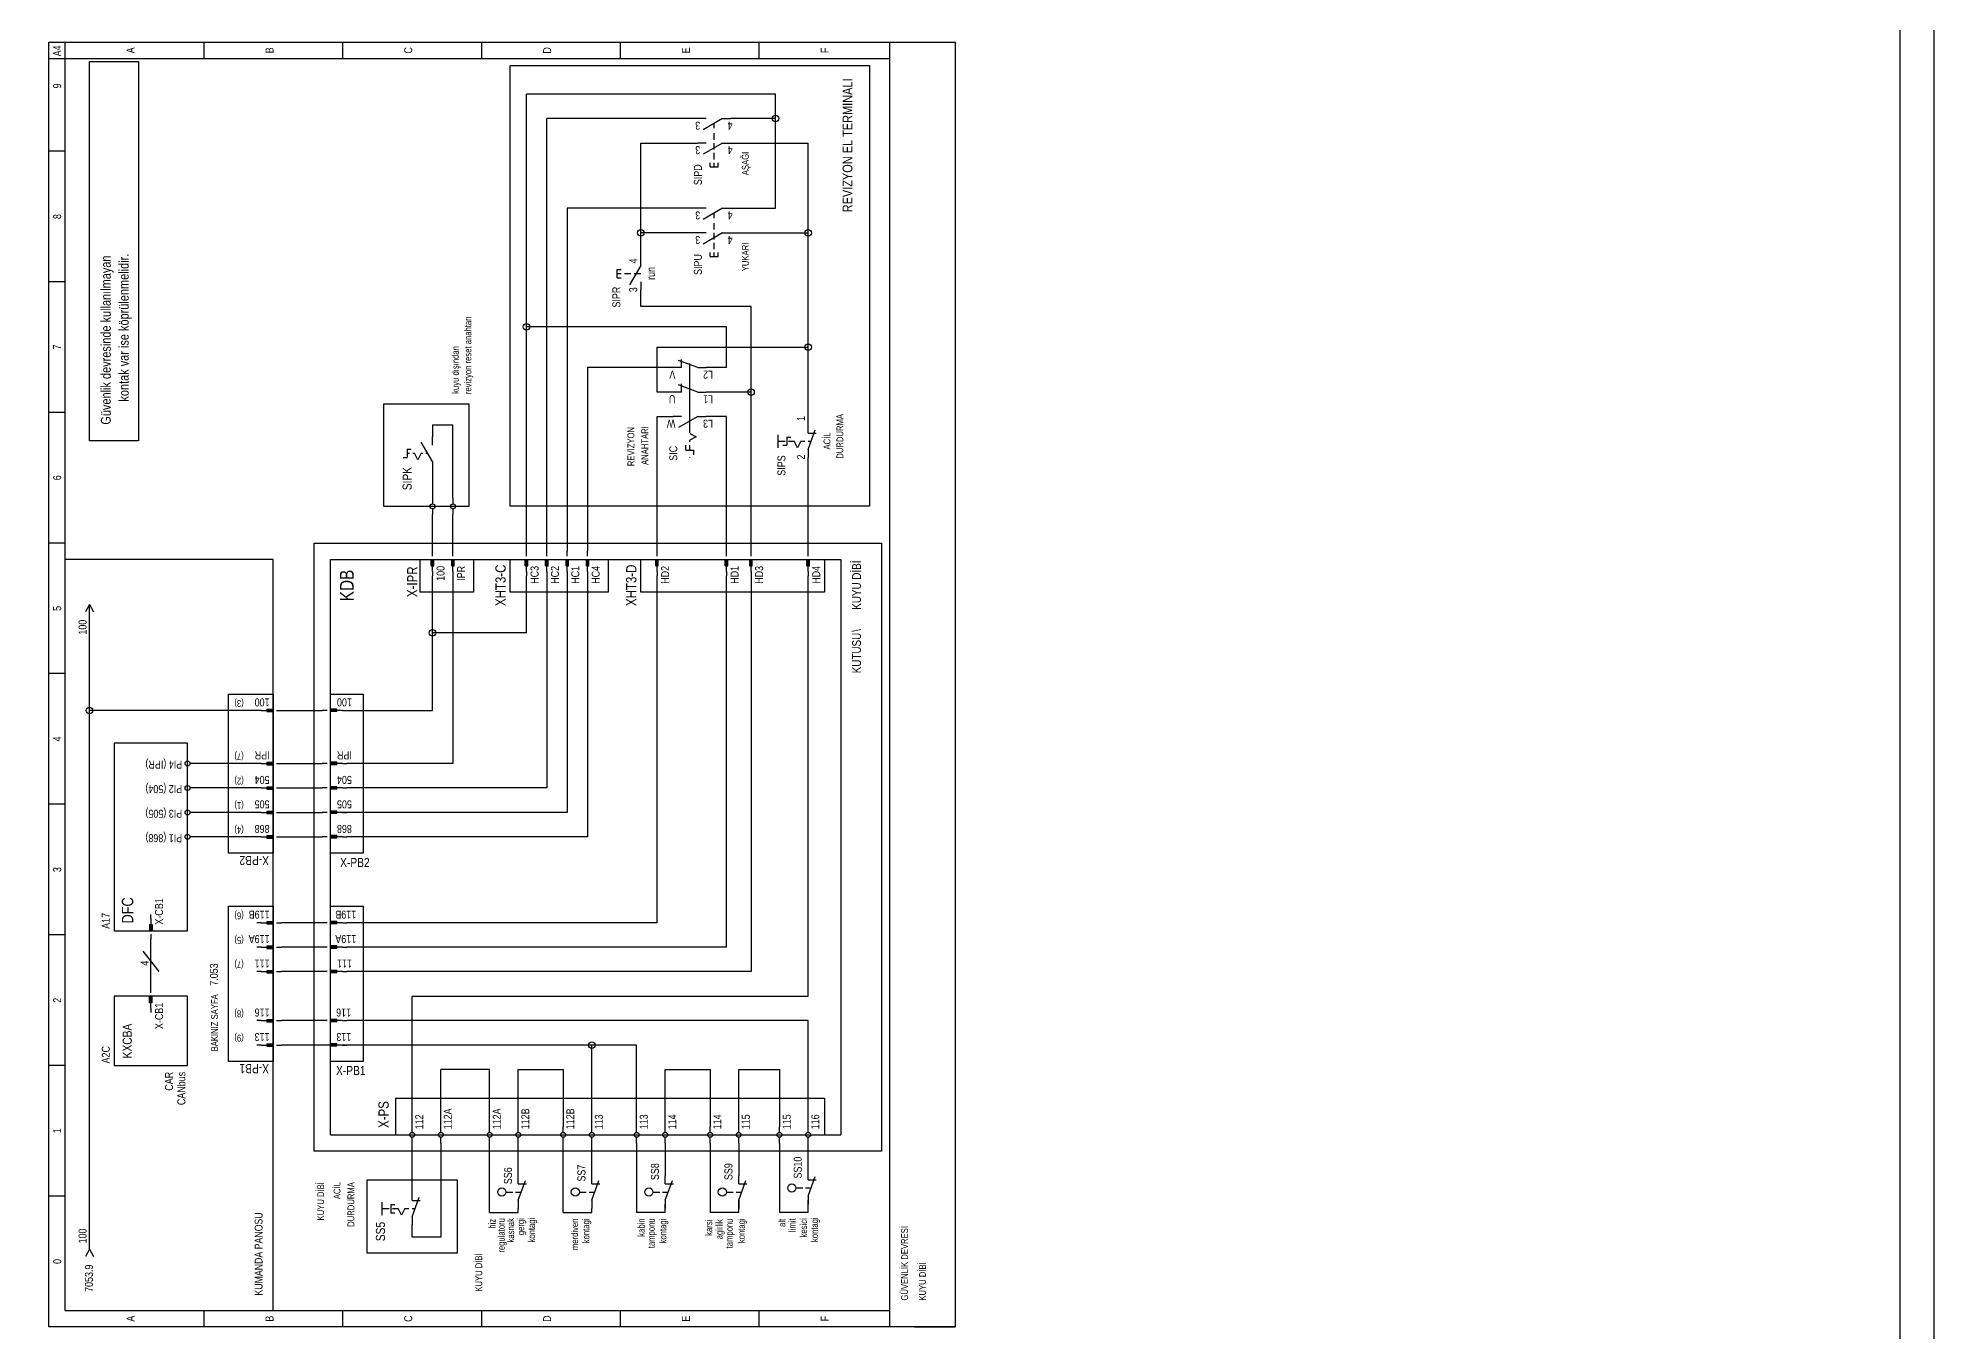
# Model space of a CAD drawing. Header units: centimetres. Extents: x 0 to 12606, y -30 to 2970.
# Drawn here: x 11210 to 12606, y 1019 to 1971 of the extents above; entities that cross this region are included whole.
import ezdxf
from ezdxf.enums import TextEntityAlignment as Align

# ---------------------------------------------------------------- set-up
doc = ezdxf.new("R2010")
doc.units = ezdxf.units.CM
for name, color, linetype in [('SCOTT-CERCEVE', 7, 'CONTINUOUS'), ('SCOTT-ELEKTRIK', 3, 'CONTINUOUS'), ('SCOTT-ELEKTRIK-YAZI', 4, 'CONTINUOUS')]:
    doc.layers.add(name, color=color, linetype=linetype)
doc.styles.get("Standard").update_dxf_attribs({"font": 'arial.ttf', "width": 0.8})

msp = doc.modelspace()

# ---------------------------------------------------------------- linework, layer by layer
at = {"layer": 'SCOTT-CERCEVE'}
for points in [[(0, 0), (12605.9, 0), (12605.9, 2970), (0, 2970)], [(100, 0), (12580.9, 0), (12580.9, 2970), (100, 2970)]]:
    msp.add_lwpolyline(points, close=True, dxfattribs=at)
at = {"layer": 'SCOTT-ELEKTRIK'}
for p, q in [((11218.2, 1022.3), (11218.2, 1968.1)), ((11218.2, 1968.1), (11885.3, 1968.1)), ((11230.2, 1034.3), (11230.2, 1968.1)), ((11332.4, 1968.1), (11332.4, 1956.1)), ((11434.5, 1968.1), (11434.5, 1956.1)), ((11536.7, 1968.1), (11536.7, 1956.1)), ((11638.9, 1956.1), (11638.9, 1968.1)), ((11741.1, 1956.1), (11741.1, 1968.1)), ((11837.2, 1022.3), (11837.2, 1968.1)), ((11885.3, 1968.1), (11885.3, 1022.3)), ((11218.2, 1956.1), (11837.2, 1956.1)), ((11248.2, 1674.5), (11248.2, 1953.9)), ((11248.2, 1953.9), (11284.3, 1953.9)), ((11284.3, 1953.9), (11284.3, 1674.5)), ((11557.7, 1626.4), (11557.7, 1950.9)), ((11557.7, 1950.9), (11822.2, 1950.9)), ((11822.2, 1950.9), (11822.2, 1626.4)), ((11753.1, 1929.9), (11569.8, 1929.9)), ((11569.8, 1758.6), (11569.8, 1929.9)), ((11753.1, 1911.9), (11753.1, 1929.9)), ((11584.8, 1593.3), (11584.8, 1911.9)), ((11696, 1911.9), (11584.8, 1911.9)), ((11702, 1911.9), (11696, 1911.9)), ((11714, 1911.9), (11699.8, 1903.7)), ((11708, 1904.7), (11708, 1908.4)), ((11708, 1896.2), (11708, 1901.1)), ((11714, 1911.9), (11720, 1911.9)), ((11753.1, 1911.9), (11720, 1911.9)), ((11753.1, 1845.8), (11753.1, 1911.9)), ((11230.2, 1887.8), (11218.2, 1887.8)), ((11653.9, 1893.8), (11696, 1893.8)), ((11653.9, 1827.7), (11653.9, 1893.8)), ((11702, 1893.8), (11696, 1893.8)), ((11714, 1893.8), (11699.8, 1885.6)), ((11708, 1889), (11708, 1893.8)), ((11708, 1881.8), (11708, 1886.6)), ((11714, 1893.8), (11720, 1893.8)), ((11720, 1893.8), (11777.1, 1893.8)), ((11777.1, 1827.7), (11777.1, 1893.8)), ((11705, 1876.4), (11705, 1879.4)), ((11705, 1876.4), (11711, 1876.4)), ((11708, 1876.4), (11708, 1879.4)), ((11711, 1876.4), (11711, 1879.4)), ((11696, 1845.8), (11599.8, 1845.8)), ((11599.8, 1845.8), (11599.8, 1593.3)), ((11702, 1845.8), (11696, 1845.8)), ((11714, 1845.8), (11699.8, 1837.5)), ((11714, 1845.8), (11720, 1845.8)), ((11720, 1845.8), (11753.1, 1845.8)), ((11708, 1838.5), (11708, 1842.3)), ((11708, 1830.1), (11708, 1834.9)), ((11696, 1827.7), (11653.9, 1827.7)), ((11653.9, 1809.7), (11653.9, 1827.7)), ((11702, 1827.7), (11696, 1827.7)), ((11714, 1827.7), (11699.8, 1819.5)), ((11708, 1822.9), (11708, 1827.7)), ((11708, 1815.7), (11708, 1820.5)), ((11714, 1827.7), (11720, 1827.7)), ((11720, 1827.7), (11777.1, 1827.7)), ((11777.1, 1743.6), (11777.1, 1827.7)), ((11636.5, 1800.7), (11639.5, 1800.7)), ((11636.5, 1794.7), (11636.5, 1800.7)), ((11653.9, 1803.7), (11645.7, 1789.5)), ((11653.9, 1803.7), (11653.9, 1809.7)), ((11705, 1810.3), (11705, 1813.3)), ((11705, 1810.3), (11711, 1810.3)), ((11708, 1810.3), (11708, 1813.3)), ((11711, 1810.3), (11711, 1813.3)), ((11230.2, 1791.7), (11218.2, 1791.7)), ((11636.5, 1797.7), (11639.5, 1797.7)), ((11636.5, 1794.7), (11639.5, 1794.7)), ((11641.9, 1797.7), (11646.7, 1797.7)), ((11649.1, 1797.7), (11653.9, 1797.7)), ((11653.9, 1791.7), (11653.9, 1785.7)), ((11653.9, 1773.6), (11653.9, 1785.7)), ((11735.1, 1773.6), (11653.9, 1773.6)), ((11735.1, 1710.5), (11735.1, 1773.6)), ((11717, 1758.6), (11569.8, 1758.6)), ((11569.8, 1593.3), (11569.8, 1758.6)), ((11717, 1728.6), (11717, 1758.6)), ((11665.9, 1710.5), (11665.9, 1743.6)), ((11665.9, 1743.6), (11777.1, 1743.6)), ((11696, 1728.6), (11681.6, 1733.8)), ((11684, 1728.6), (11684, 1734.6)), ((11690, 1680.5), (11690, 1731.6)), ((11777.1, 1686.4), (11777.1, 1743.6)), ((11614.8, 1728.6), (11614.8, 1593.3)), ((11678, 1728.6), (11614.8, 1728.6)), ((11678, 1728.6), (11677.7, 1728.6)), ((11684, 1728.6), (11678, 1728.6)), ((11696, 1728.6), (11702, 1728.6)), ((11701.8, 1728.6), (11702, 1728.6)), ((11717, 1728.6), (11702, 1728.6)), ((11678, 1710.5), (11665.9, 1710.5)), ((11678, 1710.5), (11677.7, 1710.5)), ((11684, 1710.5), (11678, 1710.5)), ((11696, 1710.5), (11681.6, 1715.8)), ((11684, 1710.5), (11684, 1716.5)), ((11696, 1710.5), (11702, 1710.5)), ((11701.8, 1710.5), (11702, 1710.5)), ((11735.1, 1710.5), (11702, 1710.5)), ((11735.1, 1593.3), (11735.1, 1710.5)), ((11230.2, 1695.5), (11218.2, 1695.5)), ((11464.6, 1701.5), (11464.6, 1626.4)), ((11527.7, 1701.5), (11464.6, 1701.5)), ((11527.7, 1626.4), (11527.7, 1701.5)), ((11665.9, 1692.5), (11678, 1692.5)), ((11665.9, 1593.3), (11665.9, 1692.5)), ((11678, 1692.5), (11677.7, 1692.5)), ((11684, 1692.5), (11678, 1692.5)), ((11696, 1692.5), (11681.8, 1684.3)), ((11696, 1692.5), (11702, 1692.5)), ((11701.8, 1692.5), (11702, 1692.5)), ((11717, 1692.5), (11702, 1692.5)), ((11717, 1593.3), (11717, 1692.5)), ((11500.6, 1686.5), (11515.7, 1686.5)), ((11500.6, 1686.5), (11500.6, 1677.5)), ((11500.6, 1671.5), (11500.6, 1677.5)), ((11515.7, 1632.4), (11515.7, 1686.5)), ((11690, 1679.9), (11694.8, 1677.5)), ((11694.8, 1677.5), (11690, 1675.1)), ((11690, 1673.9), (11690, 1675.1)), ((11755, 1669.4), (11755, 1679)), ((11761.5, 1677.3), (11764.5, 1677.3)), ((11761.5, 1677.3), (11761.5, 1671.3)), ((11777.1, 1680.3), (11777.1, 1686.4)), ((11777.1, 1668.3), (11782.4, 1682.8)), ((11777.1, 1680.3), (11783.1, 1680.3)), ((11284.3, 1674.5), (11248.2, 1674.5)), ((11479, 1662.4), (11482, 1662.4)), ((11482, 1668.4), (11485, 1668.4)), ((11482, 1668.4), (11482, 1662.4)), ((11482, 1665.4), (11483.8, 1665.4)), ((11486.2, 1665.4), (11487.4, 1665.4)), ((11489.8, 1660.6), (11487.4, 1665.4)), ((11492.2, 1665.4), (11489.8, 1660.6)), ((11492.2, 1665.4), (11493.4, 1665.4)), ((11500.6, 1659.4), (11492.4, 1673.7)), ((11495.8, 1665.4), (11497.2, 1665.4)), ((11687, 1667.8), (11687, 1671.5)), ((11687, 1667.8), (11693, 1667.8)), ((11690, 1667.8), (11690, 1671.5)), ((11690, 1662.4), (11690, 1662.6)), ((11693, 1664.2), (11693, 1667.8)), ((11755, 1674.3), (11760.3, 1674.3)), ((11758.5, 1671.3), (11761.5, 1671.3)), ((11762.7, 1674.3), (11766.9, 1674.3)), ((11769.3, 1669.5), (11766.9, 1674.3)), ((11771.7, 1674.3), (11769.3, 1669.5)), ((11771.7, 1674.3), (11774.7, 1674.3)), ((11777.1, 1674.3), (11779.3, 1674.3)), ((11777.1, 1668.3), (11777.1, 1662.3)), ((11777.1, 1662.3), (11777.1, 1662.4)), ((11777.1, 1593.3), (11777.1, 1662.3)), ((11500.6, 1659.4), (11500.6, 1653.4)), ((11500.6, 1653.4), (11500.6, 1632.4)), ((11464.6, 1626.4), (11527.7, 1626.4)), ((11500.6, 1632.4), (11500.6, 1628.2)), ((11500.6, 1624.6), (11500.6, 1620.4)), ((11500.6, 1593.3), (11500.6, 1620.4)), ((11515.7, 1632.4), (11515.7, 1628.2)), ((11515.7, 1624.6), (11515.7, 1620.4)), ((11515.7, 1593.3), (11515.7, 1620.4)), ((11822.2, 1626.4), (11557.7, 1626.4)), ((11230.2, 1599.3), (11218.2, 1599.3)), ((11413.5, 1151.5), (11413.5, 1599.3)), ((11413.5, 1599.3), (11831.2, 1599.3)), ((11500.6, 1589.7), (11500.6, 1593.3)), ((11515.7, 1589.7), (11515.7, 1593.3)), ((11569.8, 1589.7), (11569.8, 1593.3)), ((11584.8, 1589.7), (11584.8, 1593.3)), ((11599.8, 1589.7), (11599.8, 1593.3)), ((11614.8, 1589.7), (11614.8, 1593.3)), ((11665.9, 1589.7), (11665.9, 1593.3)), ((11717, 1589.7), (11717, 1593.3)), ((11735.1, 1589.7), (11735.1, 1593.3)), ((11777.1, 1589.7), (11777.1, 1593.3)), ((11831.2, 1599.3), (11831.2, 1151.5)), ((11383.4, 1587.3), (11230.2, 1587.3)), ((11383.4, 1034.3), (11383.4, 1587.3)), ((11425.5, 1163.6), (11425.5, 1587.3)), ((11425.5, 1587.3), (11801.2, 1587.3)), ((11491.6, 1563.3), (11491.6, 1587.3)), ((11491.6, 1587.3), (11530.7, 1587.3)), ((11499.7, 1587.3), (11501.6, 1587.3)), ((11499.7, 1582.5), (11499.7, 1587.3)), ((11499.7, 1582.5), (11501.6, 1582.5)), ((11500, 1582.5), (11500, 1587.3)), ((11500.3, 1582.5), (11500.3, 1587.3)), ((11500.6, 1578.3), (11500.6, 1587.3)), ((11500.6, 1578.3), (11500.6, 1575.3)), ((11500.9, 1582.5), (11500.9, 1587.3)), ((11501.2, 1582.5), (11501.2, 1587.3)), ((11501.6, 1582.5), (11501.6, 1587.3)), ((11514.8, 1587.3), (11516.6, 1587.3)), ((11514.8, 1582.5), (11514.8, 1587.3)), ((11514.8, 1582.5), (11516.6, 1582.5)), ((11515.1, 1582.5), (11515.1, 1587.3)), ((11515.4, 1582.5), (11515.4, 1587.3)), ((11515.7, 1578.3), (11515.7, 1587.3)), ((11515.7, 1578.3), (11515.7, 1575.3)), ((11516, 1582.5), (11516, 1587.3)), ((11516.3, 1582.5), (11516.3, 1587.3)), ((11516.6, 1582.5), (11516.6, 1587.3)), ((11530.7, 1587.3), (11530.7, 1563.3)), ((11557.7, 1563.3), (11557.7, 1587.3)), ((11557.7, 1587.3), (11629.9, 1587.3)), ((11568.9, 1587.3), (11570.7, 1587.3)), ((11568.9, 1582.5), (11568.9, 1587.3)), ((11568.9, 1582.5), (11570.7, 1582.5)), ((11569.2, 1582.5), (11569.2, 1587.3)), ((11569.5, 1582.5), (11569.5, 1587.3)), ((11569.8, 1578.3), (11569.8, 1587.3)), ((11569.8, 1578.3), (11569.8, 1575.3)), ((11570.1, 1582.5), (11570.1, 1587.3)), ((11570.4, 1582.5), (11570.4, 1587.3)), ((11570.7, 1582.5), (11570.7, 1587.3)), ((11583.9, 1587.3), (11585.7, 1587.3)), ((11583.9, 1582.5), (11583.9, 1587.3)), ((11583.9, 1582.5), (11585.7, 1582.5)), ((11584.2, 1582.5), (11584.2, 1587.3)), ((11584.5, 1582.5), (11584.5, 1587.3)), ((11584.8, 1578.3), (11584.8, 1587.3)), ((11584.8, 1578.3), (11584.8, 1575.3)), ((11585.1, 1582.5), (11585.1, 1587.3)), ((11585.4, 1582.5), (11585.4, 1587.3)), ((11585.7, 1582.5), (11585.7, 1587.3)), ((11598.9, 1587.3), (11600.7, 1587.3)), ((11598.9, 1582.5), (11598.9, 1587.3)), ((11598.9, 1582.5), (11600.7, 1582.5)), ((11599.2, 1582.5), (11599.2, 1587.3)), ((11599.5, 1582.5), (11599.5, 1587.3)), ((11599.8, 1578.3), (11599.8, 1587.3)), ((11599.8, 1578.3), (11599.8, 1575.3)), ((11600.1, 1582.5), (11600.1, 1587.3)), ((11600.4, 1582.5), (11600.4, 1587.3)), ((11600.7, 1582.5), (11600.7, 1587.3)), ((11613.9, 1587.3), (11615.7, 1587.3)), ((11613.9, 1582.5), (11613.9, 1587.3)), ((11613.9, 1582.5), (11615.7, 1582.5)), ((11614.2, 1582.5), (11614.2, 1587.3)), ((11614.5, 1582.5), (11614.5, 1587.3)), ((11614.8, 1578.3), (11614.8, 1587.3)), ((11614.8, 1578.3), (11614.8, 1575.3)), ((11615.1, 1582.5), (11615.1, 1587.3)), ((11615.4, 1582.5), (11615.4, 1587.3)), ((11615.7, 1582.5), (11615.7, 1587.3)), ((11629.9, 1587.3), (11629.9, 1563.3)), ((11653.9, 1563.3), (11653.9, 1587.3)), ((11653.9, 1587.3), (11789.2, 1587.3)), ((11665, 1587.3), (11666.8, 1587.3)), ((11665, 1582.5), (11665, 1587.3)), ((11665, 1582.5), (11666.8, 1582.5)), ((11665.3, 1582.5), (11665.3, 1587.3)), ((11665.6, 1582.5), (11665.6, 1587.3)), ((11665.9, 1578.3), (11665.9, 1587.3)), ((11665.9, 1578.3), (11665.9, 1575.3)), ((11666.2, 1582.5), (11666.2, 1587.3)), ((11666.5, 1582.5), (11666.5, 1587.3)), ((11666.8, 1582.5), (11666.8, 1587.3)), ((11716.1, 1587.3), (11717.9, 1587.3)), ((11716.1, 1582.5), (11716.1, 1587.3)), ((11716.1, 1582.5), (11717.9, 1582.5)), ((11716.4, 1582.5), (11716.4, 1587.3)), ((11716.7, 1582.5), (11716.7, 1587.3)), ((11717, 1578.3), (11717, 1587.3)), ((11717, 1578.3), (11717, 1575.3)), ((11717.3, 1582.5), (11717.3, 1587.3)), ((11717.6, 1582.5), (11717.6, 1587.3)), ((11717.9, 1582.5), (11717.9, 1587.3)), ((11734.2, 1587.3), (11736, 1587.3)), ((11734.2, 1582.5), (11734.2, 1587.3)), ((11734.2, 1582.5), (11736, 1582.5)), ((11734.5, 1582.5), (11734.5, 1587.3)), ((11734.8, 1582.5), (11734.8, 1587.3)), ((11735.1, 1578.3), (11735.1, 1587.3)), ((11735.1, 1578.3), (11735.1, 1575.3)), ((11735.4, 1582.5), (11735.4, 1587.3)), ((11735.7, 1582.5), (11735.7, 1587.3)), ((11736, 1582.5), (11736, 1587.3)), ((11776.2, 1587.3), (11778, 1587.3)), ((11776.2, 1582.5), (11776.2, 1587.3)), ((11776.2, 1582.5), (11778, 1582.5)), ((11776.5, 1582.5), (11776.5, 1587.3)), ((11776.8, 1582.5), (11776.8, 1587.3)), ((11777.1, 1578.3), (11777.1, 1587.3)), ((11777.1, 1578.3), (11777.1, 1575.3)), ((11777.4, 1582.5), (11777.4, 1587.3)), ((11777.7, 1582.5), (11777.7, 1587.3)), ((11778, 1582.5), (11778, 1587.3)), ((11789.2, 1587.3), (11789.2, 1563.3)), ((11801.2, 1587.3), (11801.2, 1163.6)), ((11530.7, 1563.3), (11491.6, 1563.3)), ((11500.6, 1533.2), (11500.6, 1575.3)), ((11515.7, 1575.3), (11515.7, 1437)), ((11629.9, 1563.3), (11557.7, 1563.3)), ((11569.8, 1533.2), (11569.8, 1575.3)), ((11584.8, 1575.3), (11584.8, 1419)), ((11599.8, 1575.3), (11599.8, 1401)), ((11614.8, 1575.3), (11614.8, 1383)), ((11789.2, 1563.3), (11653.9, 1563.3)), ((11665.9, 1319.8), (11665.9, 1575.3)), ((11717, 1301.8), (11717, 1575.3)), ((11735.1, 1575.3), (11735.1, 1283.8)), ((11777.1, 1265.7), (11777.1, 1575.3)), ((11248.2, 1554.2), (11245.2, 1548.8)), ((11248.2, 1554.2), (11251.2, 1548.8)), ((11248.2, 1476.1), (11248.2, 1554.2)), ((11569.8, 1533.2), (11500.6, 1533.2)), ((11500.6, 1476.1), (11500.6, 1533.2)), ((11230.2, 1503.2), (11218.2, 1503.2)), ((11350.4, 1370.9), (11350.4, 1488.1)), ((11350.4, 1488.1), (11383.4, 1488.1)), ((11383.4, 1488.1), (11383.4, 1370.9)), ((11425.5, 1370.9), (11425.5, 1488.1)), ((11425.5, 1488.1), (11449.6, 1488.1)), ((11449.6, 1488.1), (11449.6, 1370.9)), ((11248.2, 1079.4), (11248.2, 1476.1)), ((11371.4, 1476.1), (11248.2, 1476.1)), ((11374.4, 1476.1), (11371.4, 1476.1)), ((11374.4, 1476.1), (11383.4, 1476.1)), ((11378.6, 1477), (11383.4, 1477)), ((11378.6, 1477), (11378.6, 1475.2)), ((11378.6, 1476.7), (11383.4, 1476.7)), ((11378.6, 1476.4), (11383.4, 1476.4)), ((11378.6, 1475.8), (11383.4, 1475.8)), ((11378.6, 1475.5), (11383.4, 1475.5)), ((11378.6, 1475.2), (11383.4, 1475.2)), ((11383.4, 1477), (11383.4, 1475.2)), ((11385.8, 1476.1), (11389.5, 1476.1)), ((11389.5, 1476.1), (11419.5, 1476.1)), ((11423.1, 1476.1), (11419.5, 1476.1)), ((11425.5, 1475.2), (11425.5, 1477)), ((11430.3, 1477), (11425.5, 1477)), ((11430.3, 1476.7), (11425.5, 1476.7)), ((11430.3, 1476.4), (11425.5, 1476.4)), ((11434.5, 1476.1), (11425.5, 1476.1)), ((11430.3, 1475.8), (11425.5, 1475.8)), ((11430.3, 1475.5), (11425.5, 1475.5)), ((11430.3, 1475.2), (11425.5, 1475.2)), ((11430.3, 1475.2), (11430.3, 1477)), ((11434.5, 1476.1), (11437.5, 1476.1)), ((11437.5, 1476.1), (11500.6, 1476.1)), ((11266.2, 1452.1), (11266.2, 1313.8)), ((11320.3, 1452.1), (11266.2, 1452.1)), ((11320.3, 1313.8), (11320.3, 1452.1)), ((11378.6, 1437.9), (11383.4, 1437.9)), ((11378.6, 1437.9), (11378.6, 1436.1)), ((11378.6, 1437.6), (11383.4, 1437.6)), ((11383.4, 1437.9), (11383.4, 1436.1)), ((11425.5, 1436.1), (11425.5, 1437.9)), ((11430.3, 1437.9), (11425.5, 1437.9)), ((11430.3, 1437.6), (11425.5, 1437.6)), ((11430.3, 1436.1), (11430.3, 1437.9)), ((11326.3, 1437), (11322.1, 1437)), ((11371.4, 1437), (11326.3, 1437)), ((11374.4, 1437), (11371.4, 1437)), ((11374.4, 1437), (11383.4, 1437)), ((11378.6, 1437.3), (11383.4, 1437.3)), ((11378.6, 1436.7), (11383.4, 1436.7)), ((11378.6, 1436.4), (11383.4, 1436.4)), ((11378.6, 1436.1), (11383.4, 1436.1)), ((11385.8, 1437), (11389.5, 1437)), ((11389.5, 1437), (11419.5, 1437)), ((11423.1, 1437), (11419.5, 1437)), ((11430.3, 1437.3), (11425.5, 1437.3)), ((11434.5, 1437), (11425.5, 1437)), ((11430.3, 1436.7), (11425.5, 1436.7)), ((11430.3, 1436.4), (11425.5, 1436.4)), ((11430.3, 1436.1), (11425.5, 1436.1)), ((11434.5, 1437), (11437.5, 1437)), ((11515.7, 1437), (11437.5, 1437)), ((11326.3, 1419), (11322.1, 1419)), ((11371.4, 1419), (11326.3, 1419)), ((11374.4, 1419), (11371.4, 1419)), ((11374.4, 1419), (11383.4, 1419)), ((11378.6, 1419.9), (11383.4, 1419.9)), ((11378.6, 1419.9), (11378.6, 1418.1)), ((11378.6, 1419.6), (11383.4, 1419.6)), ((11378.6, 1419.3), (11383.4, 1419.3)), ((11378.6, 1418.7), (11383.4, 1418.7)), ((11378.6, 1418.4), (11383.4, 1418.4)), ((11378.6, 1418.1), (11383.4, 1418.1)), ((11383.4, 1419.9), (11383.4, 1418.1)), ((11385.8, 1419), (11389.5, 1419)), ((11389.5, 1419), (11419.5, 1419)), ((11423.1, 1419), (11419.5, 1419)), ((11425.5, 1418.1), (11425.5, 1419.9)), ((11430.3, 1419.9), (11425.5, 1419.9)), ((11430.3, 1419.6), (11425.5, 1419.6)), ((11430.3, 1419.3), (11425.5, 1419.3)), ((11434.5, 1419), (11425.5, 1419)), ((11430.3, 1418.7), (11425.5, 1418.7)), ((11430.3, 1418.4), (11425.5, 1418.4)), ((11430.3, 1418.1), (11425.5, 1418.1)), ((11430.3, 1418.1), (11430.3, 1419.9)), ((11434.5, 1419), (11437.5, 1419)), ((11584.8, 1419), (11437.5, 1419)), ((11230.2, 1407), (11218.2, 1407)), ((11326.3, 1401), (11322.1, 1401)), ((11371.4, 1401), (11326.3, 1401)), ((11374.4, 1401), (11371.4, 1401)), ((11374.4, 1401), (11383.4, 1401)), ((11378.6, 1401.9), (11383.4, 1401.9)), ((11378.6, 1401.9), (11378.6, 1400.1)), ((11378.6, 1401.6), (11383.4, 1401.6)), ((11378.6, 1401.3), (11383.4, 1401.3)), ((11378.6, 1400.7), (11383.4, 1400.7)), ((11378.6, 1400.4), (11383.4, 1400.4)), ((11378.6, 1400.1), (11383.4, 1400.1)), ((11383.4, 1401.9), (11383.4, 1400.1)), ((11385.8, 1401), (11389.5, 1401)), ((11389.5, 1401), (11419.5, 1401)), ((11423.1, 1401), (11419.5, 1401)), ((11425.5, 1400.1), (11425.5, 1401.9)), ((11430.3, 1401.9), (11425.5, 1401.9)), ((11430.3, 1401.6), (11425.5, 1401.6)), ((11430.3, 1401.3), (11425.5, 1401.3)), ((11434.5, 1401), (11425.5, 1401)), ((11430.3, 1400.7), (11425.5, 1400.7)), ((11430.3, 1400.4), (11425.5, 1400.4)), ((11430.3, 1400.1), (11425.5, 1400.1)), ((11430.3, 1400.1), (11430.3, 1401.9)), ((11434.5, 1401), (11437.5, 1401)), ((11437.5, 1401), (11434.5, 1401)), ((11599.8, 1401), (11437.5, 1401)), ((11326.3, 1383), (11322.1, 1383)), ((11371.4, 1383), (11326.3, 1383)), ((11374.4, 1383), (11371.4, 1383)), ((11374.4, 1383), (11383.4, 1383)), ((11378.6, 1383.9), (11383.4, 1383.9)), ((11378.6, 1383.9), (11378.6, 1382)), ((11378.6, 1383.6), (11383.4, 1383.6)), ((11378.6, 1383.3), (11383.4, 1383.3)), ((11378.6, 1382.6), (11383.4, 1382.6)), ((11378.6, 1382.3), (11383.4, 1382.3)), ((11378.6, 1382), (11383.4, 1382)), ((11383.4, 1383.9), (11383.4, 1382)), ((11385.8, 1383), (11389.5, 1383)), ((11389.5, 1383), (11419.5, 1383)), ((11423.1, 1383), (11419.5, 1383)), ((11425.5, 1382), (11425.5, 1383.9)), ((11430.3, 1383.9), (11425.5, 1383.9)), ((11430.3, 1383.6), (11425.5, 1383.6)), ((11430.3, 1383.3), (11425.5, 1383.3)), ((11434.5, 1383), (11425.5, 1383)), ((11430.3, 1382.6), (11425.5, 1382.6)), ((11430.3, 1382.3), (11425.5, 1382.3)), ((11430.3, 1382), (11425.5, 1382)), ((11430.3, 1382), (11430.3, 1383.9)), ((11434.5, 1383), (11437.5, 1383)), ((11614.8, 1383), (11437.5, 1383)), ((11383.4, 1370.9), (11350.4, 1370.9)), ((11449.6, 1370.9), (11425.5, 1370.9)), ((11350.4, 1217.7), (11350.4, 1331.9)), ((11350.4, 1331.9), (11383.4, 1331.9)), ((11383.4, 1331.9), (11383.4, 1217.7)), ((11425.5, 1217.7), (11425.5, 1331.9)), ((11425.5, 1331.9), (11449.6, 1331.9)), ((11449.6, 1331.9), (11449.6, 1217.7)), ((11266.2, 1313.8), (11320.3, 1313.8)), ((11292.4, 1318.6), (11292.4, 1313.8)), ((11292.4, 1318.6), (11294.2, 1318.6)), ((11292.4, 1313.8), (11294.2, 1313.8)), ((11292.7, 1318.6), (11292.7, 1313.8)), ((11293, 1318.6), (11293, 1313.8)), ((11293.3, 1322.8), (11293.3, 1325.9)), ((11293.3, 1322.8), (11293.3, 1313.8)), ((11293.6, 1318.6), (11293.6, 1313.8)), ((11293.9, 1318.6), (11293.9, 1313.8)), ((11294.2, 1318.6), (11294.2, 1313.8)), ((11374.4, 1319.8), (11371.4, 1319.8)), ((11374.4, 1319.8), (11383.4, 1319.8)), ((11378.6, 1320.7), (11383.4, 1320.7)), ((11378.6, 1320.7), (11378.6, 1318.9)), ((11378.6, 1320.4), (11383.4, 1320.4)), ((11378.6, 1320.1), (11383.4, 1320.1)), ((11378.6, 1319.5), (11383.4, 1319.5)), ((11378.6, 1319.2), (11383.4, 1319.2)), ((11378.6, 1318.9), (11383.4, 1318.9)), ((11383.4, 1320.7), (11383.4, 1318.9)), ((11385.8, 1319.8), (11389.5, 1319.8)), ((11419.5, 1319.8), (11389.5, 1319.8)), ((11423.1, 1319.8), (11419.5, 1319.8)), ((11425.5, 1318.9), (11425.5, 1320.7)), ((11430.3, 1320.7), (11425.5, 1320.7)), ((11430.3, 1320.4), (11425.5, 1320.4)), ((11430.3, 1320.1), (11425.5, 1320.1)), ((11434.5, 1319.8), (11425.5, 1319.8)), ((11430.3, 1319.5), (11425.5, 1319.5)), ((11430.3, 1319.2), (11425.5, 1319.2)), ((11430.3, 1318.9), (11425.5, 1318.9)), ((11430.3, 1318.9), (11430.3, 1320.7)), ((11434.5, 1319.8), (11437.5, 1319.8)), ((11665.9, 1319.8), (11437.5, 1319.8)), ((11230.2, 1310.8), (11218.2, 1310.8)), ((11287.3, 1298.8), (11299.3, 1283.8)), ((11293.3, 1311.4), (11293.3, 1307.8)), ((11293.3, 1271.8), (11293.3, 1307.8)), ((11374.4, 1301.8), (11371.4, 1301.8)), ((11374.4, 1301.8), (11383.4, 1301.8)), ((11378.6, 1302.7), (11383.4, 1302.7)), ((11378.6, 1302.7), (11378.6, 1300.9)), ((11378.6, 1302.4), (11383.4, 1302.4)), ((11378.6, 1302.1), (11383.4, 1302.1)), ((11378.6, 1301.5), (11383.4, 1301.5)), ((11378.6, 1301.2), (11383.4, 1301.2)), ((11378.6, 1300.9), (11383.4, 1300.9)), ((11383.4, 1302.7), (11383.4, 1300.9)), ((11385.8, 1301.8), (11389.5, 1301.8)), ((11419.5, 1301.8), (11389.5, 1301.8)), ((11423.1, 1301.8), (11419.5, 1301.8)), ((11425.5, 1300.9), (11425.5, 1302.7)), ((11430.3, 1302.7), (11425.5, 1302.7)), ((11430.3, 1302.4), (11425.5, 1302.4)), ((11430.3, 1302.1), (11425.5, 1302.1)), ((11434.5, 1301.8), (11425.5, 1301.8)), ((11430.3, 1301.5), (11425.5, 1301.5)), ((11430.3, 1301.2), (11425.5, 1301.2)), ((11430.3, 1300.9), (11425.5, 1300.9)), ((11430.3, 1300.9), (11430.3, 1302.7)), ((11434.5, 1301.8), (11437.5, 1301.8)), ((11717, 1301.8), (11437.5, 1301.8)), ((11378.6, 1284.7), (11383.4, 1284.7)), ((11378.6, 1284.7), (11378.6, 1282.9)), ((11378.6, 1284.4), (11383.4, 1284.4)), ((11378.6, 1284.1), (11383.4, 1284.1)), ((11383.4, 1284.7), (11383.4, 1282.9)), ((11425.5, 1282.9), (11425.5, 1284.7)), ((11430.3, 1284.7), (11425.5, 1284.7)), ((11430.3, 1284.4), (11425.5, 1284.4)), ((11430.3, 1284.1), (11425.5, 1284.1)), ((11430.3, 1282.9), (11430.3, 1284.7)), ((11293.3, 1268.2), (11293.3, 1271.8)), ((11374.4, 1283.8), (11371.4, 1283.8)), ((11374.4, 1283.8), (11383.4, 1283.8)), ((11378.6, 1283.5), (11383.4, 1283.5)), ((11378.6, 1283.2), (11383.4, 1283.2)), ((11378.6, 1282.9), (11383.4, 1282.9)), ((11385.8, 1283.8), (11389.5, 1283.8)), ((11419.5, 1283.8), (11389.5, 1283.8)), ((11423.1, 1283.8), (11419.5, 1283.8)), ((11434.5, 1283.8), (11425.5, 1283.8)), ((11430.3, 1283.5), (11425.5, 1283.5)), ((11430.3, 1283.2), (11425.5, 1283.2)), ((11430.3, 1282.9), (11425.5, 1282.9)), ((11434.5, 1283.8), (11437.5, 1283.8)), ((11735.1, 1283.8), (11437.5, 1283.8)), ((11266.2, 1265.7), (11266.2, 1214.7)), ((11320.3, 1265.7), (11266.2, 1265.7)), ((11294.2, 1265.7), (11292.4, 1265.7)), ((11292.4, 1260.9), (11292.4, 1265.7)), ((11294.2, 1260.9), (11292.4, 1260.9)), ((11292.7, 1260.9), (11292.7, 1265.7)), ((11293, 1260.9), (11293, 1265.7)), ((11293.3, 1256.7), (11293.3, 1265.7)), ((11293.3, 1256.7), (11293.3, 1253.7)), ((11293.6, 1260.9), (11293.6, 1265.7)), ((11293.9, 1260.9), (11293.9, 1265.7)), ((11294.2, 1260.9), (11294.2, 1265.7)), ((11320.3, 1214.7), (11320.3, 1265.7)), ((11485.6, 1169.6), (11485.6, 1265.7)), ((11485.6, 1265.7), (11777.1, 1265.7)), ((11374.4, 1247.7), (11371.4, 1247.7)), ((11374.4, 1247.7), (11383.4, 1247.7)), ((11378.6, 1248.6), (11383.4, 1248.6)), ((11378.6, 1248.6), (11378.6, 1246.8)), ((11378.6, 1248.3), (11383.4, 1248.3)), ((11378.6, 1248), (11383.4, 1248)), ((11378.6, 1247.4), (11383.4, 1247.4)), ((11378.6, 1247.1), (11383.4, 1247.1)), ((11378.6, 1246.8), (11383.4, 1246.8)), ((11383.4, 1248.6), (11383.4, 1246.8)), ((11385.8, 1247.7), (11389.5, 1247.7)), ((11419.5, 1247.7), (11389.5, 1247.7)), ((11423.1, 1247.7), (11419.5, 1247.7)), ((11425.5, 1246.8), (11425.5, 1248.6)), ((11430.3, 1248.6), (11425.5, 1248.6)), ((11430.3, 1248.3), (11425.5, 1248.3)), ((11430.3, 1248), (11425.5, 1248)), ((11434.5, 1247.7), (11425.5, 1247.7)), ((11430.3, 1247.4), (11425.5, 1247.4)), ((11430.3, 1247.1), (11425.5, 1247.1)), ((11430.3, 1246.8), (11425.5, 1246.8)), ((11430.3, 1246.8), (11430.3, 1248.6)), ((11434.5, 1247.7), (11437.5, 1247.7)), ((11777.1, 1247.7), (11437.5, 1247.7)), ((11777.1, 1169.6), (11777.1, 1247.7)), ((11374.4, 1229.7), (11371.4, 1229.7)), ((11374.4, 1229.7), (11383.4, 1229.7)), ((11378.6, 1230.6), (11383.4, 1230.6)), ((11378.6, 1230.6), (11378.6, 1228.8)), ((11378.6, 1230.3), (11383.4, 1230.3)), ((11378.6, 1230), (11383.4, 1230)), ((11378.6, 1229.4), (11383.4, 1229.4)), ((11378.6, 1229.1), (11383.4, 1229.1)), ((11378.6, 1228.8), (11383.4, 1228.8)), ((11383.4, 1230.6), (11383.4, 1228.8)), ((11385.8, 1229.7), (11389.5, 1229.7)), ((11419.5, 1229.7), (11389.5, 1229.7)), ((11423.1, 1229.7), (11419.5, 1229.7)), ((11617.9, 1229.7), (11419.5, 1229.7)), ((11425.5, 1228.8), (11425.5, 1230.6)), ((11430.3, 1230.6), (11425.5, 1230.6)), ((11430.3, 1230.3), (11425.5, 1230.3)), ((11430.3, 1230), (11425.5, 1230)), ((11434.5, 1229.7), (11425.5, 1229.7)), ((11430.3, 1229.4), (11425.5, 1229.4)), ((11430.3, 1229.1), (11425.5, 1229.1)), ((11430.3, 1228.8), (11425.5, 1228.8)), ((11430.3, 1228.8), (11430.3, 1230.6)), ((11434.5, 1229.7), (11437.5, 1229.7)), ((11617.9, 1169.6), (11617.9, 1229.7)), ((11650.9, 1229.7), (11617.9, 1229.7)), ((11650.9, 1169.6), (11650.9, 1229.7)), ((11230.2, 1214.7), (11218.2, 1214.7)), ((11266.2, 1214.7), (11320.3, 1214.7)), ((11383.4, 1217.7), (11350.4, 1217.7)), ((11449.6, 1217.7), (11425.5, 1217.7)), ((11506.7, 1169.6), (11506.7, 1211.7)), ((11542.7, 1211.7), (11506.7, 1211.7)), ((11542.7, 1169.6), (11542.7, 1211.7)), ((11563.8, 1211.7), (11596.8, 1211.7)), ((11563.8, 1169.6), (11563.8, 1211.7)), ((11596.8, 1211.7), (11596.8, 1169.6)), ((11671.9, 1169.6), (11671.9, 1211.7)), ((11671.9, 1211.7), (11705, 1211.7)), ((11705, 1211.7), (11705, 1169.6)), ((11726, 1169.6), (11726, 1211.7)), ((11726, 1211.7), (11756.1, 1211.7)), ((11756.1, 1211.7), (11756.1, 1169.6)), ((11473.6, 1163.6), (11473.6, 1190.6)), ((11473.6, 1190.6), (11789.2, 1190.6)), ((11789.2, 1190.6), (11789.2, 1163.6)), ((11425.5, 1163.6), (11801.2, 1163.6)), ((11485.6, 1165.4), (11485.6, 1169.6)), ((11485.6, 1157.6), (11485.6, 1161.8)), ((11506.7, 1165.4), (11506.7, 1169.6)), ((11506.7, 1157.6), (11506.7, 1161.8)), ((11542.7, 1165.4), (11542.7, 1169.6)), ((11542.7, 1157.6), (11542.7, 1161.8)), ((11563.8, 1165.4), (11563.8, 1169.6)), ((11563.8, 1157.6), (11563.8, 1161.8)), ((11596.8, 1165.4), (11596.8, 1169.6)), ((11596.8, 1157.6), (11596.8, 1161.8)), ((11617.9, 1165.4), (11617.9, 1169.6)), ((11617.9, 1157.6), (11617.9, 1161.8)), ((11650.9, 1165.4), (11650.9, 1169.6)), ((11650.9, 1157.6), (11650.9, 1161.8)), ((11671.9, 1165.4), (11671.9, 1169.6)), ((11671.9, 1157.6), (11671.9, 1161.8)), ((11705, 1165.4), (11705, 1169.6)), ((11705, 1157.6), (11705, 1161.8)), ((11726, 1165.4), (11726, 1169.6)), ((11726, 1157.6), (11726, 1161.8)), ((11756.1, 1165.4), (11756.1, 1169.6)), ((11756.1, 1157.6), (11756.1, 1161.8)), ((11777.1, 1165.4), (11777.1, 1169.6)), ((11777.1, 1157.6), (11777.1, 1161.8)), ((11831.2, 1151.5), (11413.5, 1151.5)), ((11485.6, 1121.4), (11485.6, 1157.6)), ((11506.7, 1157.6), (11506.7, 1088.4)), ((11542.7, 1106.5), (11542.7, 1157.6)), ((11563.8, 1133.5), (11563.8, 1157.6)), ((11596.8, 1106.5), (11596.8, 1157.6)), ((11617.9, 1133.5), (11617.9, 1157.6)), ((11650.9, 1157.6), (11650.9, 1106.5)), ((11671.9, 1157.6), (11671.9, 1133.5)), ((11705, 1157.6), (11705, 1106.5)), ((11726, 1157.6), (11726, 1133.5)), ((11756.1, 1157.6), (11756.1, 1106.5)), ((11777.1, 1136.5), (11777.1, 1157.6)), ((11452.6, 1076.4), (11452.6, 1130.5)), ((11452.6, 1130.5), (11518.7, 1130.5)), ((11518.7, 1130.5), (11518.7, 1076.4)), ((11563.8, 1127.5), (11563.8, 1133.5)), ((11617.9, 1127.5), (11617.9, 1133.5)), ((11671.9, 1127.5), (11671.9, 1133.5)), ((11726, 1127.5), (11726, 1133.5)), ((11777.1, 1130.5), (11777.1, 1136.5)), ((11777.1, 1118.5), (11782.4, 1132.9)), ((11777.1, 1130.5), (11783.1, 1130.5)), ((11230.2, 1118.5), (11218.2, 1118.5)), ((11485.6, 1115.4), (11485.6, 1121.4)), ((11485.6, 1103.3), (11490.9, 1117.8)), ((11554.7, 1121.5), (11559.7, 1121.5)), ((11561.8, 1121.5), (11565.9, 1121.5)), ((11563.8, 1115.5), (11569, 1129.9)), ((11563.8, 1127.5), (11569.8, 1127.5)), ((11608.8, 1121.5), (11613.8, 1121.5)), ((11615.9, 1121.5), (11620, 1121.5)), ((11617.9, 1115.5), (11623.1, 1129.9)), ((11617.9, 1127.5), (11623.9, 1127.5)), ((11662.9, 1121.5), (11667.9, 1121.5)), ((11670, 1121.5), (11674.1, 1121.5)), ((11671.9, 1115.5), (11677.2, 1129.9)), ((11671.9, 1127.5), (11678, 1127.5)), ((11717, 1121.5), (11722, 1121.5)), ((11724.1, 1121.5), (11728.2, 1121.5)), ((11726, 1115.5), (11731.3, 1129.9)), ((11726, 1127.5), (11732.1, 1127.5)), ((11768.1, 1124.5), (11773.1, 1124.5)), ((11775.2, 1124.5), (11779.3, 1124.5)), ((11777.1, 1118.5), (11777.1, 1112.5)), ((11463.5, 1104.4), (11463.5, 1114.1)), ((11463.5, 1109.4), (11468.8, 1109.4)), ((11470, 1112.4), (11473, 1112.4)), ((11470, 1112.4), (11470, 1106.3)), ((11470, 1106.3), (11473, 1106.3)), ((11471.2, 1109.4), (11475.4, 1109.4)), ((11477.8, 1104.5), (11475.4, 1109.4)), ((11480.2, 1109.4), (11477.8, 1104.5)), ((11480.2, 1109.4), (11483.2, 1109.4)), ((11485.6, 1115.4), (11491.6, 1115.4)), ((11485.6, 1109.4), (11487.8, 1109.4)), ((11485.6, 1103.3), (11485.6, 1097.3)), ((11542.7, 1106.5), (11563.8, 1106.5)), ((11563.8, 1115.5), (11563.8, 1109.5)), ((11563.8, 1106.5), (11563.8, 1109.5)), ((11596.8, 1106.5), (11617.9, 1106.5)), ((11617.9, 1115.5), (11617.9, 1109.5)), ((11617.9, 1106.5), (11617.9, 1109.5)), ((11671.9, 1106.5), (11650.9, 1106.5)), ((11671.9, 1115.5), (11671.9, 1109.5)), ((11671.9, 1106.5), (11671.9, 1112.5)), ((11726, 1106.5), (11705, 1106.5)), ((11726, 1115.5), (11726, 1109.5)), ((11726, 1106.5), (11726, 1115.5)), ((11777.1, 1106.5), (11756.1, 1106.5)), ((11777.1, 1106.5), (11777.1, 1115.5)), ((11485.6, 1097.3), (11485.6, 1097.5)), ((11485.6, 1088.4), (11485.6, 1097.3)), ((11248.2, 1079.4), (11245.2, 1074)), ((11248.2, 1079.4), (11251.2, 1074)), ((11518.7, 1076.4), (11452.6, 1076.4)), ((11506.7, 1088.4), (11485.6, 1088.4)), ((11230.2, 1034.3), (11837.2, 1034.3)), ((11332.4, 1034.3), (11332.4, 1022.3)), ((11434.5, 1034.3), (11434.5, 1022.3)), ((11536.7, 1034.3), (11536.7, 1022.3)), ((11638.9, 1022.3), (11638.9, 1034.3)), ((11741.1, 1022.3), (11741.1, 1034.3)), ((11837.2, 1022.3), (11837.2, 1034.3)), ((11885.3, 1022.3), (11218.2, 1022.3)), ((11855.3, 1022.3), (11885.3, 1022.3))]:
    msp.add_line(p, q, dxfattribs=at)
for centre, radius in [((11753.1, 1911.9), 2.4), ((11653.9, 1827.7), 2.4), ((11777.1, 1827.7), 2.4), ((11569.8, 1758.6), 2.4), ((11777.1, 1743.6), 2.4), ((11735.1, 1710.5), 2.4), ((11500.6, 1626.4), 1.8), ((11515.7, 1626.4), 1.8), ((11500.6, 1533.2), 2.4), ((11248.2, 1476.1), 2.4), ((11320.3, 1437), 1.8), ((11320.3, 1419), 1.8), ((11320.3, 1401), 1.8), ((11320.3, 1383), 1.8), ((11617.9, 1229.7), 2.4), ((11485.6, 1163.6), 1.8), ((11506.7, 1163.6), 1.8), ((11542.7, 1163.6), 1.8), ((11563.8, 1163.6), 1.8), ((11596.8, 1163.6), 1.8), ((11617.9, 1163.6), 1.8), ((11650.9, 1163.6), 1.8), ((11671.9, 1163.6), 1.8), ((11705, 1163.6), 1.8), ((11726, 1163.6), 1.8), ((11756.1, 1163.6), 1.8), ((11777.1, 1163.6), 1.8), ((11551.7, 1121.5), 3.01), ((11605.8, 1121.5), 3.01), ((11659.9, 1121.5), 3.01), ((11714, 1121.5), 3.01), ((11765.1, 1124.5), 3.01)]:
    msp.add_circle(centre, radius, dxfattribs=at)

# ---------------------------------------------------------------- texts
at = {"layer": 'SCOTT-ELEKTRIK-YAZI', "width": 0.8}
for s, height, rotation, p in [('A4', 5.89, 90, (11227.3, 1957.7)), ('3', 5.89, 180, (11697.7, 1909.6)), ('3', 5.89, 180, (11697.7, 1891.6)), ('3', 5.89, 180, (11697.7, 1843.5)), ('3', 5.89, 180, (11697.7, 1825.4)), ('Güvenlik devresinde kullanılmayan', 7.213, 90, (11263.8, 1686.5)), ('kontak var ise köprülenmelidir.', 7.213, 90, (11277, 1703.5)), ('run', 5.89, 90, (11664.3, 1793.1)), ('3', 5.89, 90, (11651.3, 1784)), ('revizyon reset anahtarı', 5.049, 90, (11529.2, 1709)), ('kuyu dışından', 5.049, 90, (11520, 1709.2)), ('V', 5.89, 180, (11679.4, 1726.3)), ('U', 5.89, 180, (11679.4, 1708.2)), ('W', 5.89, 180, (11679.4, 1690.2)), ('1', 5.89, 90, (11774.8, 1689.2)), ('100', 5.89, 180, (11380.7, 1485)), ('PI4 (IPR)', 5.89, 180, (11316.4, 1439.1)), ('IPR', 5.89, 180, (11380.7, 1445.9)), ('504', 5.89, 180, (11380.7, 1427.9)), ('PI2 (504)', 5.89, 180, (11316.4, 1421.1)), ('505', 5.89, 180, (11380.7, 1409.9)), ('PI3 (505)', 5.89, 180, (11316.4, 1403)), ('PI1 (868)', 5.89, 180, (11316.4, 1385)), ('868', 5.89, 180, (11380.7, 1391.8)), ('X-PB2', 6.73, 180, (11380.3, 1369)), ('A17', 5.89, 90, (11263.1, 1315.3)), ('DFC', 8.41, 90, (11280.4, 1319.2)), ('X-CB1', 5.89, 90, (11302.3, 1318.4)), ('119B', 5.89, 180, (11380.7, 1328.7)), ('119A', 5.89, 180, (11380.7, 1310.7)), ('4', 5.89, 90, (11291.6, 1288.2)), ('7.053', 5.89, 90, (11342.7, 1273.4)), ('111', 5.89, 180, (11380.7, 1292.7)), ('116', 5.89, 180, (11380.7, 1256.6)), ('A2C', 5.89, 90, (11263.1, 1216.2)), ('113', 5.89, 180, (11380.7, 1238.6)), ('X-PB1', 6.73, 180, (11380.3, 1215.7)), ('X-PS', 7.57, 90, (11468.4, 1168.7)), ('112', 5.89, 90, (11493.8, 1167.7)), ('112A', 5.89, 90, (11514.8, 1167.7)), ('112A', 5.89, 90, (11550.9, 1167.7)), ('112B', 5.89, 90, (11571.9, 1167.7)), ('112B', 5.89, 90, (11605, 1167.7)), ('113', 5.89, 90, (11626, 1167.7)), ('113', 5.89, 90, (11659.1, 1167.7)), ('114', 5.89, 90, (11680.1, 1167.7)), ('114', 5.89, 90, (11713.2, 1167.7)), ('115', 5.89, 90, (11734.2, 1167.7)), ('115', 5.89, 90, (11764.3, 1167.7)), ('116', 5.89, 90, (11785.3, 1167.7)), ('SS7', 5.89, 90, (11613.2, 1129.2)), ('KUMANDA PANOSU', 5.77, 90, (11375.5, 1045.3)), ('100', 5.89, 90, (11246, 1083.7)), ('GÜVENLİK DEVRESİ', 5.049, 90, (11850.6, 1041.6)), ('KUYU DİBİ', 5.05, 90, (11863.8, 1041.6))]:
    msp.add_text(s, height=height, rotation=rotation, dxfattribs=at).set_placement(p)
for s, height, p in [('A', 5.89, (11281.4, 1962.1)), ('B', 5.89, (11383.6, 1962.1)), ('C', 5.89, (11485.7, 1962.1)), ('D', 5.89, (11587.9, 1962.1)), ('E', 5.89, (11690.1, 1962.1)), ('F', 5.89, (11792.3, 1962.1)), ('9', 5.89, (11227.3, 1935.9)), ('AŞAĞI', 5.05, (11733.4, 1878.8)), ('8', 5.89, (11227.3, 1839.7)), ('YUKARI', 5.05, (11733.4, 1810)), ('7', 5.89, (11227.3, 1743.6)), ('DURDURMA', 5.05, (11803, 1677.9)), ('ACİL', 5.05, (11793.5, 1674.5)), ('SIPS', 5.89, (11760.4, 1656.4)), ('6', 5.89, (11227.3, 1647.4)), ('SIPK', 6.73, (11485.3, 1646.8)), ('5', 5.89, (11227.3, 1551.2)), ('4', 5.89, (11227.3, 1455.1)), ('3', 5.89, (11227.3, 1358.9)), ('2', 5.89, (11227.3, 1262.7)), ('KXCBA', 6.73, (11279.3, 1232.7)), ('1', 5.89, (11227.3, 1166.6)), ('SS10', 5.89, (11772.4, 1139.5)), ('SS6', 5.89, (11559.1, 1133.5)), ('SS8', 5.89, (11667.3, 1136.5)), ('SS9', 5.89, (11721.4, 1136.5)), ('SS5', 6.73, (11465.7, 1092.4)), ('0', 5.89, (11227.3, 1070.4)), ('A', 5.89, (11281.4, 1028.3)), ('B', 5.89, (11383.6, 1028.3)), ('C', 5.89, (11485.7, 1028.3)), ('D', 5.89, (11587.9, 1028.3)), ('E', 5.89, (11690.1, 1028.3)), ('F', 5.89, (11792.3, 1028.3))]:
    msp.add_text(s, height=height, rotation=90, dxfattribs=at).set_placement(p, align=Align.CENTER)
for s, height, rotation, p in [('REVIZYON EL TERMINALI', 7.213, 90, (11809.7, 1941.4)), ('4', 5.89, 180, (11717.9, 1909.6)), ('4', 5.89, 180, (11717.9, 1891.6)), ('SIPD', 5.89, 90, (11698.9, 1878.2)), ('4', 5.89, 180, (11717.9, 1843.5)), ('4', 5.89, 180, (11717.9, 1825.4)), ('4', 5.89, 90, (11651.3, 1808.9)), ('SIPU', 5.89, 90, (11698.9, 1812.1)), ('SIPR', 5.89, 90, (11638.9, 1788.1)), ('L2', 5.89, 180, (11699.8, 1726.3)), ('L1', 5.89, 180, (11699.8, 1708.2)), ('L3', 5.89, 180, (11699.8, 1690.2)), ('REVIZYON', 5.05, 90, (11649.2, 1684.8)), ('ANAHTARI', 5.05, 90, (11659.4, 1685.4)), ('SIC', 5.89, 90, (11680.8, 1670.9)), ('2', 5.89, 90, (11774.8, 1664.5)), ('KDB', 10.1, 90, (11442.6, 1579.7)), ('X-IPR', 7.57, 90, (11489.5, 1582.1)), ('100', 5.89, 90, (11509.5, 1582.5)), ('IPR', 5.89, 90, (11524.6, 1582.5)), ('XHT3-C', 7.57, 90, (11554.5, 1583.5)), ('HC3', 5.89, 90, (11578.7, 1582.5)), ('HC2', 5.89, 90, (11593.7, 1582.5)), ('HC1', 5.89, 90, (11608.7, 1582.5)), ('HC4', 5.89, 90, (11623.7, 1582.5)), ('XHT3-D', 7.57, 90, (11650.7, 1583.5)), ('HD2', 5.89, 90, (11674.8, 1582.5)), ('HD1', 5.89, 90, (11725.9, 1582.5)), ('HD3', 5.89, 90, (11744, 1582.5)), ('HD4', 5.89, 90, (11786, 1582.5)), ('KUYU DİBİ', 6.49, 90, (11816, 1586.5)), ('100', 5.89, 90, (11246, 1542.9)), ('\\', 6.49, 90, (11816, 1536)), ('KUTUSU', 6.49, 90, (11816, 1533.3)), ('(3)', 5.05, 180, (11354.8, 1483.7)), ('100', 5.89, 180, (11430.3, 1485)), ('(7)', 5.05, 180, (11354.8, 1444.6)), ('IPR', 5.89, 180, (11430.3, 1445.9)), ('(2)', 5.05, 180, (11354.8, 1426.6)), ('504', 5.89, 180, (11430.3, 1427.9)), ('(1)', 5.05, 180, (11354.8, 1408.6)), ('505', 5.89, 180, (11430.3, 1409.9)), ('(4)', 5.05, 180, (11354.8, 1390.5)), ('868', 5.89, 180, (11430.3, 1391.8)), ('(6)', 5.05, 180, (11354.8, 1327.4)), ('119B', 5.89, 180, (11429.1, 1328.7)), ('(5)', 5.05, 180, (11354.8, 1309.4)), ('119A', 5.89, 180, (11429.1, 1310.7)), ('(7)', 5.05, 180, (11354.8, 1291.4)), ('111', 5.89, 180, (11430.3, 1292.7)), ('X-CB1', 5.89, 90, (11302.3, 1260.9)), ('BAKINIZ SAYFA', 5.049, 90, (11342.7, 1267.1)), ('(8)', 5.05, 180, (11354.8, 1255.3)), ('116', 5.89, 180, (11429.7, 1256.6)), ('(9)', 5.05, 180, (11354.8, 1237.3)), ('113', 5.89, 180, (11429.9, 1238.6)), ('CAR', 5.89, 90, (11309.6, 1210)), ('CANbus', 5.89, 90, (11318.7, 1210)), ('KUYU DİBİ', 5.05, 90, (11420.8, 1128.8)), ('ACİL', 5.05, 90, (11432.9, 1128.8)), ('DURDURMA', 5.05, 90, (11443.1, 1128.8)), ('hiz', 5.05, 90, (11547, 1101.8)), ('regulatoru', 5.05, 90, (11553.8, 1102.3)), ('kasnak', 5.05, 90, (11560.7, 1102.3)), ('gergi', 5.05, 90, (11568.1, 1102.3)), ('kontagi', 5.05, 90, (11576.1, 1102.6)), ('merdiven', 5.05, 90, (11607.8, 1102)), ('kontagi', 5.05, 90, (11616.1, 1102)), ('kabin', 5.05, 90, (11656.8, 1102.1)), ('tamponu', 5.05, 90, (11664.2, 1102.1)), ('kontagi', 5.05, 90, (11672.8, 1101.9)), ('karsi', 5.05, 90, (11706.5, 1101.2)), ('agirlik', 5.05, 90, (11714.2, 1101.5)), ('tamponu', 5.05, 90, (11721.6, 1102)), ('kontagi', 5.05, 90, (11730.5, 1102.1)), ('alt', 5.05, 90, (11760.4, 1101.8)), ('limit', 5.05, 90, (11767.9, 1102.1)), ('kesici', 5.05, 90, (11776.3, 1102.2)), ('kontagi', 5.05, 90, (11784.3, 1102.9)), ('KUYU DİBİ', 5.05, 90, (11537.2, 1076.4)), ('7053.9', 5.89, 90, (11250.7, 1068.1))]:
    msp.add_text(s, height=height, rotation=rotation, dxfattribs=at).set_placement(p, align=Align.RIGHT)
for s, p in [('X-PB2', (11443.5, 1360.8)), ('X-PB1', (11440.5, 1207.6))]:
    msp.add_text(s, height=6.73, dxfattribs=at).set_placement(p, align=Align.CENTER)

doc.saveas('drawing.dxf')
